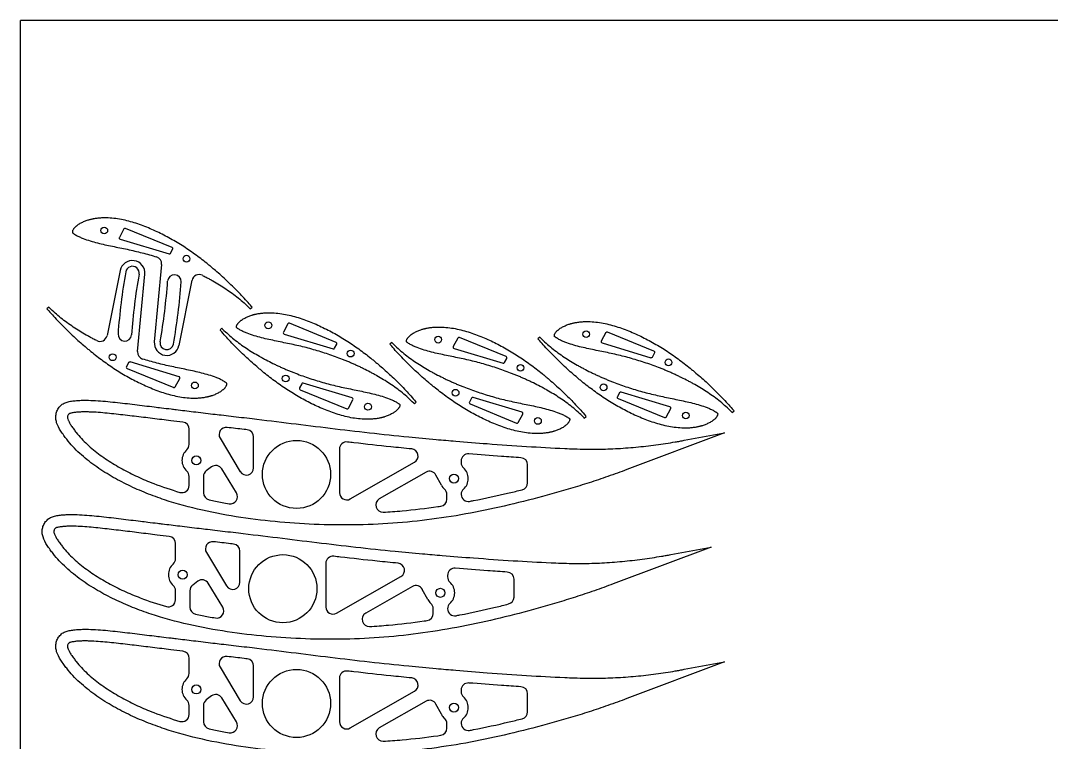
# Model space of a CAD drawing. Header units: inches. Extents: x -18 to 18, y -12.6 to 12.
# Drawn here: x -18 to 0, y -0.61 to 12 of the extents above; entities that cross this region are included whole.
import ezdxf

# ---------------------------------------------------------------- set-up
doc = ezdxf.new("R2010")
doc.units = ezdxf.units.IN
doc.header["$MEASUREMENT"] = 0

msp = doc.modelspace()

# ---------------------------------------------------------------- linework, layer by layer
at = {"color": 7, "linetype": 'Continuous', "lineweight": 25}
for p, q in [((18, 12), (-18, 12)), ((-18, -12), (-18, 12)), ((-16.198, 8.361), (-16.276, 8.213)), ((-15.356, 8.037), (-16.169, 8.371)), ((-16.263, 8.181), (-15.408, 7.924)), ((-15.382, 7.935), (-15.345, 8.006)), ((-15.538, 7.742), (-15.665, 6.391)), ((-16.262, 7.634), (-16.491, 6.498)), ((-15.958, 6.22), (-15.831, 7.571)), ((-15.234, 6.328), (-15.005, 7.464)), ((-17.507, 6.997), (-17.54, 6.969)), ((-13.989, 6.965), (-13.957, 6.993)), ((-13.332, 6.704), (-13.41, 6.557)), ((-12.49, 6.38), (-13.304, 6.714)), ((-14.485, 6.626), (-14.517, 6.598)), ((-13.397, 6.524), (-12.543, 6.267)), ((-7.781, 6.55), (-7.86, 6.402)), ((-6.94, 6.226), (-7.753, 6.56)), ((-12.516, 6.278), (-12.479, 6.349)), ((-11.518, 6.377), (-11.55, 6.349)), ((-10.365, 6.455), (-10.444, 6.307)), ((-9.523, 6.131), (-10.337, 6.465)), ((-8.934, 6.472), (-8.967, 6.444)), ((-7.847, 6.37), (-6.992, 6.113)), ((-10.43, 6.275), (-9.576, 6.018)), ((-6.966, 6.124), (-6.928, 6.194)), ((-16.114, 6.027), (-16.152, 5.956)), ((-15.234, 5.781), (-16.088, 6.038)), ((-9.549, 6.029), (-9.512, 6.099)), ((-16.14, 5.925), (-15.327, 5.591)), ((-15.299, 5.601), (-15.22, 5.749)), ((-13.092, 5.656), (-13.129, 5.586)), ((-12.211, 5.41), (-13.066, 5.667)), ((-13.118, 5.554), (-12.305, 5.22)), ((-10.125, 5.407), (-10.163, 5.336)), ((-9.244, 5.161), (-10.099, 5.418)), ((-7.541, 5.502), (-7.579, 5.431)), ((-7.568, 5.4), (-6.754, 5.066)), ((-6.661, 5.256), (-7.515, 5.513)), ((-12.276, 5.23), (-12.198, 5.378)), ((-11.123, 5.308), (-11.091, 5.336)), ((-10.151, 5.305), (-9.338, 4.971)), ((-6.726, 5.076), (-6.647, 5.224)), ((-9.309, 4.981), (-9.231, 5.129)), ((-8.157, 5.059), (-8.124, 5.087)), ((-5.573, 5.154), (-5.54, 5.182)), ((-15.057, 4.598), (-15.057, 4.862)), ((-14.517, 4.706), (-14.164, 4.122)), ((-13.932, 4.187), (-13.932, 4.729)), ((-5.707, 4.8), (-7.412, 4.159)), ((-6.41, 4.67), (-5.707, 4.8)), ((-12.432, 4.516), (-12.432, 3.754)), ((-14.668, 4.205), (-14.758, 4.137)), ((-14.232, 3.751), (-14.485, 4.17)), ((-12.245, 3.646), (-11.121, 4.286)), ((-10.307, 4.307), (-10.307, 4.282)), ((-9.146, 3.929), (-9.146, 4.241)), ((-15.057, 3.881), (-15.057, 4.039)), ((-14.807, 4.037), (-14.807, 3.754)), ((-10.919, 4.113), (-11.736, 3.648)), ((-10.653, 3.886), (-10.747, 4.063)), ((-10.557, 3.642), (-10.557, 3.723)), ((-15.295, 2.602), (-15.295, 2.866)), ((-14.755, 2.71), (-14.402, 2.126)), ((-14.17, 2.191), (-14.17, 2.733)), ((-5.944, 2.804), (-7.65, 2.163)), ((-6.647, 2.674), (-5.944, 2.804)), ((-12.67, 2.52), (-12.67, 1.758)), ((-14.906, 2.209), (-14.995, 2.141)), ((-14.469, 1.755), (-14.723, 2.174)), ((-12.483, 1.65), (-11.359, 2.29)), ((-10.545, 2.31), (-10.545, 2.286)), ((-9.384, 1.933), (-9.384, 2.244)), ((-15.295, 1.885), (-15.295, 2.043)), ((-15.045, 2.041), (-15.045, 1.757)), ((-11.157, 2.117), (-11.974, 1.652)), ((-10.891, 1.889), (-10.985, 2.067)), ((-10.795, 1.646), (-10.795, 1.727)), ((-15.057, 0.598), (-15.057, 0.862)), ((-13.932, 0.187), (-13.932, 0.729)), ((-5.707, 0.8), (-7.412, 0.159)), ((-6.41, 0.67), (-5.707, 0.8)), ((-14.517, 0.706), (-14.164, 0.122)), ((-12.432, 0.516), (-12.432, -0.246)), ((-14.668, 0.205), (-14.758, 0.137)), ((-12.245, -0.354), (-11.121, 0.286)), ((-10.307, 0.307), (-10.307, 0.282)), ((-9.146, -0.071), (-9.146, 0.241)), ((-15.057, -0.119), (-15.057, 0.039)), ((-14.807, 0.037), (-14.807, -0.246)), ((-14.232, -0.249), (-14.485, 0.17)), ((-10.919, 0.113), (-11.736, -0.352)), ((-10.653, -0.114), (-10.747, 0.063)), ((-10.557, -0.358), (-10.557, -0.277))]:
    msp.add_line(p, q, dxfattribs=at)
for centre, radius in [((-16.54, 8.334), 0.0591), ((-15.103, 7.842), 0.0591), ((-13.675, 6.678), 0.0591), ((-10.708, 6.428), 0.0591), ((-8.124, 6.523), 0.0591), ((-16.393, 6.12), 0.0591), ((-12.237, 6.185), 0.0591), ((-9.271, 5.936), 0.0591), ((-6.687, 6.031), 0.0591), ((-13.371, 5.749), 0.0591), ((-14.956, 5.628), 0.0591), ((-7.82, 5.595), 0.0591), ((-10.404, 5.5), 0.0591), ((-11.934, 5.257), 0.0591), ((-8.967, 5.008), 0.0591), ((-6.383, 5.103), 0.0591), ((-13.182, 4.074), 0.595), ((-14.932, 4.318), 0.0787), ((-10.432, 4.002), 0.0787), ((-13.42, 2.078), 0.595), ((-15.17, 2.322), 0.0787), ((-10.67, 2.006), 0.0787), ((-13.182, 0.074), 0.595), ((-14.932, 0.318), 0.0787), ((-10.432, 0.002), 0.0787)]:
    msp.add_circle(centre, radius, dxfattribs=at)
for centre, radius, start, end in [((-16.178, 8.35), 0.0225, 67.6597, 152), ((-16.256, 8.203), 0.0225, 152, 253.2605), ((-15.402, 7.946), 0.0225, 253.2605, 332), ((-15.364, 8.016), 0.0225, 332, 67.6597), ((-16.048, 7.591), 0.218, 354.6363, 168.6008), ((-15.663, 7.754), 0.125, 354.6363, 72.8962), ((-5.88, 5.788), 10.445, 169.9456, 175.9456), ((-16.048, 7.591), 0.118, 349.9456, 169.9456), ((-5.88, 5.788), 10.209, 169.9456, 175.9456), ((-15.315, 7.444), 0.118, 355.9456, 175.9456), ((-14.882, 7.44), 0.125, 63.2977, 168.6008), ((-25.616, 8.174), 10.209, 349.9456, 355.9456), ((-25.616, 8.174), 10.445, 349.9456, 355.9456), ((-13.312, 6.694), 0.0225, 67.6597, 152), ((-16.614, 6.522), 0.125, 243.2977, 348.6008), ((-16.181, 6.519), 0.118, 175.9456, 355.9456), ((-13.391, 6.546), 0.0225, 152, 253.2605), ((-7.762, 6.539), 0.0225, 67.6597, 152), ((-15.448, 6.371), 0.218, 174.6363, 348.6008), ((-15.448, 6.371), 0.118, 169.9456, 349.9456), ((-12.499, 6.359), 0.0225, 332, 67.6597), ((-10.424, 6.296), 0.0225, 152, 253.2605), ((-10.345, 6.444), 0.0225, 67.6597, 152), ((-7.84, 6.392), 0.0225, 152, 253.2605), ((-15.834, 6.208), 0.125, 174.6363, 252.8962), ((-12.536, 6.289), 0.0225, 253.2605, 332), ((-9.532, 6.11), 0.0225, 332, 67.6597), ((-6.986, 6.135), 0.0225, 253.2605, 332), ((-6.948, 6.205), 0.0225, 332, 67.6597), ((-16.132, 5.946), 0.0225, 152, 247.6597), ((-16.094, 6.016), 0.0225, 73.2605, 152), ((-9.569, 6.039), 0.0225, 253.2605, 332), ((-15.24, 5.759), 0.0225, 332, 73.2605), ((-15.319, 5.612), 0.0225, 247.6597, 332), ((-13.11, 5.575), 0.0225, 152, 247.6597), ((-13.072, 5.646), 0.0225, 73.2605, 152), ((-12.218, 5.389), 0.0225, 332, 73.2605), ((-10.105, 5.396), 0.0225, 73.2605, 152), ((-7.559, 5.421), 0.0225, 152, 247.6597), ((-7.522, 5.491), 0.0225, 73.2605, 152), ((-12.296, 5.241), 0.0225, 247.6597, 332), ((-10.143, 5.326), 0.0225, 152, 247.6597), ((-6.667, 5.234), 0.0225, 332, 73.2605), ((-9.251, 5.139), 0.0225, 332, 73.2605), ((-6.746, 5.087), 0.0225, 247.6597, 332), ((-15.182, 4.862), 0.125, 360, 83.1025), ((-14.41, 4.771), 0.125, 83.2895, 211.1877), ((-9.329, 4.991), 0.0225, 247.6597, 332), ((-14.057, 4.729), 0.125, 0, 83.2029), ((-14.932, 4.318), 0.25, 131.8103, 228.1897), ((-15.182, 4.598), 0.125, 311.8103, 0), ((-12.307, 4.516), 0.125, 83.3058, 180), ((-11.183, 4.395), 0.125, 299.6529, 84.466), ((-10.182, 4.307), 0.125, 85.4415, 180), ((-9.271, 4.241), 0.125, 360, 86.2825), ((-14.592, 4.105), 0.125, 31.1877, 127.1702), ((-14.057, 4.187), 0.125, 211.1877, 0), ((-10.182, 4.282), 0.125, 180, 228.1897), ((-10.432, 4.002), 0.25, 311.8103, 48.1897), ((-15.182, 4.039), 0.125, 360, 48.1897), ((-14.682, 4.037), 0.125, 127.1702, 180), ((-10.857, 4.004), 0.125, 27.8545, 119.6529), ((-15.182, 3.881), 0.125, 253.606, 360), ((-10.432, 4.002), 0.25, 207.8545, 228.1897), ((-10.682, 3.723), 0.125, 360, 48.1897), ((-10.182, 3.723), 0.125, 131.8103, 179.2414), ((-9.271, 3.929), 0.125, 284.1619, 0), ((-14.682, 3.754), 0.125, 180, 257.717), ((-14.339, 3.686), 0.125, 260.0562, 31.1877), ((-12.307, 3.754), 0.125, 180, 299.6529), ((-11.674, 3.539), 0.125, 119.6529, 273.2983), ((-10.682, 3.642), 0.125, 278.4098, 360), ((-10.182, 3.726), 0.125, 180.7586, 280.7107), ((-15.42, 2.866), 0.125, 360, 83.1025), ((-14.648, 2.774), 0.125, 83.2895, 211.1877), ((-14.295, 2.733), 0.125, 0, 83.2029), ((-15.42, 2.602), 0.125, 311.8103, 0), ((-12.545, 2.52), 0.125, 83.3058, 180), ((-11.421, 2.398), 0.125, 299.6529, 84.466), ((-15.17, 2.322), 0.25, 131.8103, 228.1897), ((-10.42, 2.31), 0.125, 85.4415, 180), ((-9.509, 2.244), 0.125, 360, 86.2825), ((-14.83, 2.109), 0.125, 31.1877, 127.1702), ((-14.295, 2.191), 0.125, 211.1877, 0), ((-10.42, 2.286), 0.125, 180, 228.1897), ((-10.67, 2.006), 0.25, 311.8103, 48.1897), ((-15.42, 2.043), 0.125, 360, 48.1897), ((-14.92, 2.041), 0.125, 127.1702, 180), ((-11.095, 2.008), 0.125, 27.8545, 119.6529), ((-15.42, 1.885), 0.125, 253.606, 360), ((-10.67, 2.006), 0.25, 207.8545, 228.1897), ((-10.92, 1.727), 0.125, 360, 48.1897), ((-10.42, 1.727), 0.125, 131.8103, 179.2414), ((-9.509, 1.933), 0.125, 284.1619, 0), ((-14.92, 1.757), 0.125, 180, 257.717), ((-14.576, 1.69), 0.125, 260.0562, 31.1877), ((-12.545, 1.758), 0.125, 180, 299.6529), ((-11.912, 1.543), 0.125, 119.6529, 273.2983), ((-10.92, 1.646), 0.125, 278.4098, 360), ((-10.42, 1.73), 0.125, 180.7586, 280.7107), ((-15.182, 0.862), 0.125, 360, 83.1025), ((-14.41, 0.771), 0.125, 83.2895, 211.1877), ((-14.057, 0.729), 0.125, 0, 83.2029), ((-15.182, 0.598), 0.125, 311.8103, 0), ((-12.307, 0.516), 0.125, 83.3058, 180), ((-14.932, 0.318), 0.25, 131.8103, 228.1897), ((-11.183, 0.395), 0.125, 299.6529, 84.466), ((-10.182, 0.307), 0.125, 85.4415, 180), ((-9.271, 0.241), 0.125, 360, 86.2825), ((-14.592, 0.105), 0.125, 31.1877, 127.1702), ((-14.057, 0.187), 0.125, 211.1877, 0), ((-10.182, 0.282), 0.125, 180, 228.1897), ((-10.432, 0.002), 0.25, 311.8103, 48.1897), ((-15.182, 0.039), 0.125, 360, 48.1897), ((-14.682, 0.037), 0.125, 127.1702, 180), ((-10.857, 0.004), 0.125, 27.8545, 119.6529), ((-15.182, -0.119), 0.125, 253.606, 360), ((-10.432, 0.002), 0.25, 207.8545, 228.1897), ((-9.271, -0.071), 0.125, 284.1619, 0), ((-14.682, -0.246), 0.125, 180, 257.717), ((-14.339, -0.314), 0.125, 260.0562, 31.1877), ((-12.307, -0.246), 0.125, 180, 299.6529), ((-11.674, -0.461), 0.125, 119.6529, 273.2983), ((-10.682, -0.358), 0.125, 278.4098, 360), ((-10.682, -0.277), 0.125, 360, 48.1897), ((-10.182, -0.277), 0.125, 131.8103, 179.2414), ((-10.182, -0.274), 0.125, 180.7586, 280.7107)]:
    msp.add_arc(centre, radius, start, end, dxfattribs=at)
for points, knots in [([(-13.957, 6.993), (-13.96, 6.997), (-13.991, 7.033), (-14.051, 7.103), (-14.14, 7.199), (-14.232, 7.295), (-14.326, 7.388), (-14.424, 7.479), (-14.52, 7.57), (-14.606, 7.64), (-14.673, 7.699), (-14.741, 7.754), (-14.863, 7.851), (-15.005, 7.955), (-15.152, 8.054), (-15.302, 8.148), (-15.496, 8.255), (-15.736, 8.369), (-15.984, 8.464), (-16.197, 8.521), (-16.372, 8.548), (-16.482, 8.555), (-16.57, 8.555), (-16.636, 8.55), (-16.69, 8.544), (-16.728, 8.538), (-16.749, 8.532), (-16.766, 8.529), (-16.781, 8.525), (-16.798, 8.521), (-16.813, 8.518), (-16.845, 8.507), (-16.881, 8.495), (-16.92, 8.477), (-16.951, 8.462), (-16.979, 8.447), (-17.001, 8.431), (-17.018, 8.418), (-17.031, 8.407), (-17.043, 8.397), (-17.056, 8.386), (-17.066, 8.375), (-17.074, 8.363), (-17.084, 8.347), (-17.092, 8.335), (-17.095, 8.321), (-17.096, 8.309), (-17.095, 8.299), (-17.094, 8.295), (-17.091, 8.291), (-17.082, 8.285), (-17.07, 8.277), (-17.053, 8.265), (-17.03, 8.251), (-17, 8.236), (-16.961, 8.217), (-16.89, 8.186), (-16.785, 8.152), (-16.658, 8.116), (-16.528, 8.086), (-16.398, 8.059), (-16.268, 8.032), (-16.137, 8.006), (-16.007, 7.976), (-15.878, 7.945), (-15.751, 7.91), (-15.667, 7.886), (-15.626, 7.873)], [0.3118232, 0.3118232, 0.3118232, 0.3118232, 0.3136729, 0.3277365, 0.3425341, 0.3573316, 0.3721292, 0.3869267, 0.4017243, 0.4165218, 0.4239206, 0.4313194, 0.4461169, 0.4757121, 0.4905096, 0.5053072, 0.5349023, 0.5644974, 0.5940925, 0.6236876, 0.6384852, 0.6532827, 0.6606815, 0.6680803, 0.6754791, 0.6791784, 0.6810281, 0.6828778, 0.6847275, 0.6865772, 0.6884269, 0.6902766, 0.6976754, 0.7013748, 0.7050742, 0.7087736, 0.7124729, 0.7143226, 0.7161723, 0.718022, 0.7198717, 0.7217214, 0.7235711, 0.7254208, 0.7272705, 0.7291202, 0.7309699, 0.7318947, 0.7328196, 0.7337444, 0.7346693, 0.736519, 0.7383687, 0.7420681, 0.7457674, 0.7494668, 0.7568656, 0.7716632, 0.7864607, 0.8012583, 0.8160558, 0.8308534, 0.8456509, 0.8604485, 0.8752461, 0.8900436, 0.9043315, 0.9043315, 0.9043315, 0.9043315]), ([(-14.826, 7.551), (-14.804, 7.54), (-14.762, 7.519), (-14.701, 7.487), (-14.623, 7.442), (-14.528, 7.386), (-14.415, 7.314), (-14.306, 7.238), (-14.199, 7.158), (-14.098, 7.07), (-14.029, 7.005), (-13.993, 6.969), (-13.989, 6.965)], [0.1021987, 0.1021987, 0.1021987, 0.1021987, 0.110482, 0.1178808, 0.1252796, 0.1400771, 0.1548747, 0.1696722, 0.1844698, 0.1992673, 0.2140649, 0.216014, 0.216014, 0.216014, 0.216014]), ([(-17.54, 6.969), (-17.536, 6.965), (-17.505, 6.929), (-17.445, 6.859), (-17.356, 6.763), (-17.264, 6.668), (-17.17, 6.574), (-17.073, 6.483), (-16.976, 6.392), (-16.891, 6.322), (-16.824, 6.264), (-16.755, 6.208), (-16.634, 6.111), (-16.491, 6.007), (-16.344, 5.908), (-16.194, 5.814), (-16, 5.707), (-15.761, 5.593), (-15.512, 5.499), (-15.299, 5.441), (-15.124, 5.414), (-15.014, 5.407), (-14.927, 5.407), (-14.861, 5.412), (-14.806, 5.418), (-14.768, 5.425), (-14.747, 5.43), (-14.73, 5.433), (-14.715, 5.437), (-14.698, 5.441), (-14.683, 5.445), (-14.651, 5.455), (-14.615, 5.467), (-14.576, 5.486), (-14.545, 5.5), (-14.518, 5.516), (-14.495, 5.531), (-14.479, 5.544), (-14.465, 5.555), (-14.453, 5.565), (-14.44, 5.576), (-14.43, 5.587), (-14.422, 5.6), (-14.413, 5.615), (-14.405, 5.627), (-14.401, 5.641), (-14.4, 5.654), (-14.401, 5.663), (-14.402, 5.667), (-14.405, 5.671), (-14.414, 5.677), (-14.426, 5.685), (-14.444, 5.697), (-14.467, 5.711), (-14.496, 5.726), (-14.536, 5.746), (-14.606, 5.776), (-14.711, 5.81), (-14.839, 5.846), (-14.968, 5.876), (-15.098, 5.903), (-15.228, 5.93), (-15.359, 5.957), (-15.489, 5.986), (-15.619, 6.017), (-15.746, 6.052), (-15.829, 6.076), (-15.87, 6.089)], [0.3118232, 0.3118232, 0.3118232, 0.3118232, 0.3136729, 0.3277365, 0.3425341, 0.3573316, 0.3721292, 0.3869267, 0.4017243, 0.4165218, 0.4239206, 0.4313194, 0.4461169, 0.4757121, 0.4905096, 0.5053072, 0.5349023, 0.5644974, 0.5940925, 0.6236876, 0.6384852, 0.6532827, 0.6606815, 0.6680803, 0.6754791, 0.6791784, 0.6810281, 0.6828778, 0.6847275, 0.6865772, 0.6884269, 0.6902766, 0.6976754, 0.7013748, 0.7050742, 0.7087736, 0.7124729, 0.7143226, 0.7161723, 0.718022, 0.7198717, 0.7217214, 0.7235711, 0.7254208, 0.7272705, 0.7291202, 0.7309699, 0.7318947, 0.7328196, 0.7337444, 0.7346693, 0.736519, 0.7383687, 0.7420681, 0.7457674, 0.7494668, 0.7568656, 0.7716632, 0.7864607, 0.8012583, 0.8160558, 0.8308534, 0.8456509, 0.8604485, 0.8752461, 0.8900436, 0.9043315, 0.9043315, 0.9043315, 0.9043315]), ([(-16.67, 6.411), (-16.692, 6.422), (-16.734, 6.443), (-16.796, 6.475), (-16.873, 6.52), (-16.969, 6.576), (-17.081, 6.648), (-17.191, 6.724), (-17.298, 6.804), (-17.398, 6.892), (-17.468, 6.957), (-17.503, 6.993), (-17.507, 6.997)], [0.1021987, 0.1021987, 0.1021987, 0.1021987, 0.110482, 0.1178808, 0.1252796, 0.1400771, 0.1548747, 0.1696722, 0.1844698, 0.1992673, 0.2140649, 0.216014, 0.216014, 0.216014, 0.216014]), ([(-11.123, 5.308), (-11.128, 5.313), (-11.163, 5.348), (-11.232, 5.413), (-11.333, 5.501), (-11.44, 5.581), (-11.549, 5.658), (-11.662, 5.73), (-11.758, 5.785), (-11.835, 5.83), (-11.914, 5.871), (-11.993, 5.911), (-12.073, 5.951), (-12.133, 5.978), (-12.194, 6.006), (-12.255, 6.032), (-12.316, 6.058), (-12.4, 6.09), (-12.503, 6.131), (-12.629, 6.174), (-12.756, 6.215), (-12.884, 6.253), (-13.012, 6.289), (-13.142, 6.319), (-13.272, 6.349), (-13.402, 6.375), (-13.532, 6.402), (-13.663, 6.43), (-13.792, 6.459), (-13.92, 6.495), (-14.025, 6.529), (-14.095, 6.56), (-14.135, 6.579), (-14.164, 6.594), (-14.187, 6.608), (-14.205, 6.62), (-14.217, 6.628), (-14.225, 6.635), (-14.228, 6.638), (-14.23, 6.642), (-14.231, 6.652), (-14.23, 6.665), (-14.226, 6.678), (-14.218, 6.69), (-14.208, 6.706), (-14.201, 6.719), (-14.19, 6.729), (-14.178, 6.74), (-14.166, 6.75), (-14.152, 6.761), (-14.136, 6.774), (-14.113, 6.79), (-14.085, 6.805), (-14.055, 6.82), (-14.015, 6.838), (-13.979, 6.85), (-13.948, 6.861), (-13.933, 6.864), (-13.916, 6.869), (-13.901, 6.872), (-13.884, 6.875), (-13.862, 6.881), (-13.825, 6.887), (-13.77, 6.893), (-13.704, 6.898), (-13.616, 6.898), (-13.506, 6.891), (-13.332, 6.864), (-13.118, 6.807), (-12.87, 6.712), (-12.63, 6.598), (-12.437, 6.491), (-12.287, 6.398), (-12.14, 6.298), (-11.997, 6.194), (-11.875, 6.097), (-11.807, 6.042), (-11.74, 5.983), (-11.655, 5.913), (-11.558, 5.822), (-11.461, 5.731), (-11.367, 5.638), (-11.275, 5.542), (-11.186, 5.446), (-11.126, 5.376), (-11.095, 5.34), (-11.091, 5.336)], [0.1021987, 0.1021987, 0.1021987, 0.1021987, 0.1041478, 0.1189454, 0.1337429, 0.1485405, 0.163338, 0.1781356, 0.1929331, 0.2003319, 0.2077307, 0.2225283, 0.229927, 0.2373258, 0.2447246, 0.2521234, 0.2595221, 0.2669209, 0.2817185, 0.296516, 0.3113136, 0.3261111, 0.3409087, 0.3557063, 0.3705038, 0.3853014, 0.4000989, 0.4148965, 0.429694, 0.4444916, 0.4592891, 0.4666879, 0.4703873, 0.4740867, 0.4777861, 0.4796358, 0.4814855, 0.4824103, 0.4833352, 0.48426, 0.4851849, 0.4870346, 0.4888843, 0.490734, 0.4925836, 0.4944333, 0.496283, 0.4981327, 0.4999824, 0.5018321, 0.5036818, 0.5073812, 0.5110806, 0.51478, 0.5184794, 0.5258781, 0.5277278, 0.5295775, 0.5314272, 0.5332769, 0.5351266, 0.5369763, 0.5406757, 0.5480745, 0.5554733, 0.562872, 0.5776696, 0.5924671, 0.6220623, 0.6516574, 0.6812525, 0.7108476, 0.7256451, 0.7404427, 0.7700378, 0.7848354, 0.7922341, 0.7996329, 0.8144305, 0.829228, 0.8440256, 0.8588231, 0.8736207, 0.8884183, 0.9024818, 0.9043315, 0.9043315, 0.9043315, 0.9043315]), ([(-5.573, 5.154), (-5.577, 5.158), (-5.612, 5.194), (-5.682, 5.258), (-5.782, 5.347), (-5.889, 5.427), (-5.999, 5.503), (-6.111, 5.575), (-6.207, 5.631), (-6.284, 5.676), (-6.363, 5.717), (-6.443, 5.757), (-6.522, 5.796), (-6.583, 5.824), (-6.643, 5.852), (-6.705, 5.878), (-6.766, 5.904), (-6.849, 5.936), (-6.952, 5.976), (-7.078, 6.02), (-7.205, 6.061), (-7.333, 6.099), (-7.462, 6.134), (-7.591, 6.165), (-7.721, 6.194), (-7.852, 6.221), (-7.982, 6.248), (-8.112, 6.275), (-8.241, 6.304), (-8.369, 6.34), (-8.474, 6.375), (-8.545, 6.405), (-8.584, 6.424), (-8.613, 6.44), (-8.636, 6.454), (-8.654, 6.466), (-8.666, 6.474), (-8.675, 6.48), (-8.678, 6.484), (-8.679, 6.488), (-8.68, 6.497), (-8.679, 6.51), (-8.676, 6.524), (-8.667, 6.535), (-8.658, 6.551), (-8.65, 6.564), (-8.64, 6.574), (-8.627, 6.586), (-8.615, 6.596), (-8.601, 6.606), (-8.585, 6.62), (-8.563, 6.635), (-8.535, 6.651), (-8.504, 6.665), (-8.465, 6.684), (-8.429, 6.696), (-8.397, 6.706), (-8.382, 6.71), (-8.365, 6.714), (-8.35, 6.718), (-8.333, 6.721), (-8.312, 6.726), (-8.274, 6.732), (-8.219, 6.739), (-8.154, 6.744), (-8.066, 6.744), (-7.956, 6.737), (-7.781, 6.71), (-7.568, 6.652), (-7.32, 6.558), (-7.08, 6.444), (-6.886, 6.336), (-6.736, 6.243), (-6.589, 6.144), (-6.447, 6.039), (-6.325, 5.943), (-6.257, 5.887), (-6.19, 5.829), (-6.104, 5.758), (-6.007, 5.667), (-5.91, 5.577), (-5.816, 5.483), (-5.724, 5.387), (-5.635, 5.292), (-5.575, 5.222), (-5.544, 5.186), (-5.54, 5.182)], [0.1021987, 0.1021987, 0.1021987, 0.1021987, 0.1041478, 0.1189454, 0.1337429, 0.1485405, 0.163338, 0.1781356, 0.1929331, 0.2003319, 0.2077307, 0.2225283, 0.229927, 0.2373258, 0.2447246, 0.2521234, 0.2595221, 0.2669209, 0.2817185, 0.296516, 0.3113136, 0.3261111, 0.3409087, 0.3557063, 0.3705038, 0.3853014, 0.4000989, 0.4148965, 0.429694, 0.4444916, 0.4592891, 0.4666879, 0.4703873, 0.4740867, 0.4777861, 0.4796358, 0.4814855, 0.4824103, 0.4833352, 0.48426, 0.4851849, 0.4870346, 0.4888843, 0.490734, 0.4925836, 0.4944333, 0.496283, 0.4981327, 0.4999824, 0.5018321, 0.5036818, 0.5073812, 0.5110806, 0.51478, 0.5184794, 0.5258781, 0.5277278, 0.5295775, 0.5314272, 0.5332769, 0.5351266, 0.5369763, 0.5406757, 0.5480745, 0.5554733, 0.562872, 0.5776696, 0.5924671, 0.6220623, 0.6516574, 0.6812525, 0.7108476, 0.7256451, 0.7404427, 0.7700378, 0.7848354, 0.7922341, 0.7996329, 0.8144305, 0.829228, 0.8440256, 0.8588231, 0.8736207, 0.8884183, 0.9024818, 0.9043315, 0.9043315, 0.9043315, 0.9043315]), ([(-14.485, 6.626), (-14.481, 6.622), (-14.445, 6.586), (-14.376, 6.522), (-14.275, 6.433), (-14.168, 6.353), (-14.059, 6.277), (-13.946, 6.205), (-13.851, 6.15), (-13.773, 6.105), (-13.695, 6.063), (-13.615, 6.024), (-13.536, 5.984), (-13.475, 5.957), (-13.415, 5.928), (-13.353, 5.903), (-13.292, 5.876), (-13.209, 5.844), (-13.106, 5.804), (-12.979, 5.76), (-12.853, 5.719), (-12.725, 5.682), (-12.596, 5.646), (-12.467, 5.615), (-12.337, 5.586), (-12.206, 5.56), (-12.076, 5.532), (-11.946, 5.505), (-11.816, 5.476), (-11.689, 5.44), (-11.584, 5.406), (-11.513, 5.375), (-11.474, 5.356), (-11.444, 5.34), (-11.421, 5.327), (-11.404, 5.315), (-11.392, 5.306), (-11.383, 5.3), (-11.38, 5.297), (-11.379, 5.293), (-11.378, 5.283), (-11.379, 5.27), (-11.382, 5.257), (-11.39, 5.245), (-11.4, 5.229), (-11.408, 5.216), (-11.418, 5.206), (-11.431, 5.195), (-11.443, 5.185), (-11.456, 5.174), (-11.473, 5.161), (-11.495, 5.145), (-11.523, 5.13), (-11.554, 5.115), (-11.593, 5.097), (-11.629, 5.085), (-11.661, 5.074), (-11.676, 5.07), (-11.693, 5.066), (-11.708, 5.062), (-11.725, 5.059), (-11.746, 5.054), (-11.784, 5.048), (-11.838, 5.042), (-11.904, 5.037), (-11.992, 5.036), (-12.102, 5.044), (-12.277, 5.07), (-12.49, 5.128), (-12.738, 5.222), (-12.978, 5.337), (-13.172, 5.444), (-13.322, 5.537), (-13.469, 5.636), (-13.611, 5.741), (-13.733, 5.837), (-13.801, 5.893), (-13.868, 5.952), (-13.954, 6.022), (-14.05, 6.113), (-14.148, 6.203), (-14.242, 6.297), (-14.334, 6.393), (-14.423, 6.488), (-14.483, 6.558), (-14.514, 6.594), (-14.517, 6.598)], [0.1021987, 0.1021987, 0.1021987, 0.1021987, 0.1041478, 0.1189454, 0.1337429, 0.1485405, 0.163338, 0.1781356, 0.1929331, 0.2003319, 0.2077307, 0.2225283, 0.229927, 0.2373258, 0.2447246, 0.2521234, 0.2595221, 0.2669209, 0.2817185, 0.296516, 0.3113136, 0.3261111, 0.3409087, 0.3557063, 0.3705038, 0.3853014, 0.4000989, 0.4148965, 0.429694, 0.4444916, 0.4592891, 0.4666879, 0.4703873, 0.4740867, 0.4777861, 0.4796358, 0.4814855, 0.4824103, 0.4833352, 0.48426, 0.4851849, 0.4870346, 0.4888843, 0.490734, 0.4925836, 0.4944333, 0.496283, 0.4981327, 0.4999824, 0.5018321, 0.5036818, 0.5073812, 0.5110806, 0.51478, 0.5184794, 0.5258781, 0.5277278, 0.5295775, 0.5314272, 0.5332769, 0.5351266, 0.5369763, 0.5406757, 0.5480745, 0.5554733, 0.562872, 0.5776696, 0.5924671, 0.6220623, 0.6516574, 0.6812525, 0.7108476, 0.7256451, 0.7404427, 0.7700378, 0.7848354, 0.7922341, 0.7996329, 0.8144305, 0.829228, 0.8440256, 0.8588231, 0.8736207, 0.8884183, 0.9024818, 0.9043315, 0.9043315, 0.9043315, 0.9043315]), ([(-8.157, 5.059), (-8.161, 5.063), (-8.196, 5.099), (-8.266, 5.163), (-8.366, 5.252), (-8.473, 5.332), (-8.582, 5.408), (-8.695, 5.48), (-8.791, 5.535), (-8.868, 5.58), (-8.947, 5.622), (-9.026, 5.661), (-9.106, 5.701), (-9.167, 5.728), (-9.227, 5.757), (-9.288, 5.782), (-9.349, 5.809), (-9.433, 5.841), (-9.536, 5.881), (-9.662, 5.925), (-9.789, 5.966), (-9.917, 6.003), (-10.045, 6.039), (-10.175, 6.07), (-10.305, 6.099), (-10.435, 6.125), (-10.565, 6.153), (-10.696, 6.18), (-10.825, 6.209), (-10.953, 6.245), (-11.058, 6.279), (-11.128, 6.31), (-11.168, 6.329), (-11.197, 6.345), (-11.22, 6.358), (-11.238, 6.37), (-11.25, 6.379), (-11.258, 6.385), (-11.261, 6.389), (-11.263, 6.392), (-11.264, 6.402), (-11.263, 6.415), (-11.259, 6.428), (-11.251, 6.44), (-11.241, 6.456), (-11.234, 6.469), (-11.223, 6.479), (-11.211, 6.491), (-11.199, 6.5), (-11.185, 6.511), (-11.169, 6.524), (-11.146, 6.54), (-11.118, 6.555), (-11.088, 6.57), (-11.049, 6.589), (-11.013, 6.6), (-10.981, 6.611), (-10.966, 6.615), (-10.949, 6.619), (-10.934, 6.623), (-10.917, 6.626), (-10.895, 6.631), (-10.858, 6.637), (-10.803, 6.644), (-10.737, 6.648), (-10.65, 6.649), (-10.539, 6.641), (-10.365, 6.615), (-10.151, 6.557), (-9.903, 6.463), (-9.664, 6.349), (-9.47, 6.241), (-9.32, 6.148), (-9.173, 6.049), (-9.03, 5.944), (-8.908, 5.848), (-8.84, 5.792), (-8.773, 5.734), (-8.688, 5.663), (-8.591, 5.572), (-8.494, 5.482), (-8.4, 5.388), (-8.308, 5.292), (-8.219, 5.197), (-8.159, 5.127), (-8.128, 5.091), (-8.124, 5.087)], [0.1021987, 0.1021987, 0.1021987, 0.1021987, 0.1041478, 0.1189454, 0.1337429, 0.1485405, 0.163338, 0.1781356, 0.1929331, 0.2003319, 0.2077307, 0.2225283, 0.229927, 0.2373258, 0.2447246, 0.2521234, 0.2595221, 0.2669209, 0.2817185, 0.296516, 0.3113136, 0.3261111, 0.3409087, 0.3557063, 0.3705038, 0.3853014, 0.4000989, 0.4148965, 0.429694, 0.4444916, 0.4592891, 0.4666879, 0.4703873, 0.4740867, 0.4777861, 0.4796358, 0.4814855, 0.4824103, 0.4833352, 0.48426, 0.4851849, 0.4870346, 0.4888843, 0.490734, 0.4925836, 0.4944333, 0.496283, 0.4981327, 0.4999824, 0.5018321, 0.5036818, 0.5073812, 0.5110806, 0.51478, 0.5184794, 0.5258781, 0.5277278, 0.5295775, 0.5314272, 0.5332769, 0.5351266, 0.5369763, 0.5406757, 0.5480745, 0.5554733, 0.562872, 0.5776696, 0.5924671, 0.6220623, 0.6516574, 0.6812525, 0.7108476, 0.7256451, 0.7404427, 0.7700378, 0.7848354, 0.7922341, 0.7996329, 0.8144305, 0.829228, 0.8440256, 0.8588231, 0.8736207, 0.8884183, 0.9024818, 0.9043315, 0.9043315, 0.9043315, 0.9043315]), ([(-11.518, 6.377), (-11.514, 6.373), (-11.479, 6.337), (-11.409, 6.272), (-11.309, 6.184), (-11.202, 6.104), (-11.092, 6.027), (-10.98, 5.956), (-10.884, 5.9), (-10.807, 5.855), (-10.728, 5.814), (-10.648, 5.774), (-10.569, 5.734), (-10.508, 5.707), (-10.448, 5.679), (-10.386, 5.653), (-10.325, 5.627), (-10.242, 5.595), (-10.139, 5.554), (-10.012, 5.511), (-9.886, 5.47), (-9.758, 5.432), (-9.629, 5.396), (-9.5, 5.366), (-9.37, 5.336), (-9.239, 5.31), (-9.109, 5.283), (-8.979, 5.256), (-8.85, 5.226), (-8.722, 5.19), (-8.617, 5.156), (-8.546, 5.125), (-8.507, 5.106), (-8.477, 5.091), (-8.455, 5.077), (-8.437, 5.065), (-8.425, 5.057), (-8.416, 5.051), (-8.413, 5.047), (-8.412, 5.043), (-8.411, 5.033), (-8.412, 5.021), (-8.415, 5.007), (-8.424, 4.995), (-8.433, 4.979), (-8.441, 4.967), (-8.451, 4.956), (-8.464, 4.945), (-8.476, 4.935), (-8.489, 4.924), (-8.506, 4.911), (-8.528, 4.895), (-8.556, 4.88), (-8.587, 4.865), (-8.626, 4.847), (-8.662, 4.835), (-8.694, 4.824), (-8.709, 4.821), (-8.726, 4.816), (-8.741, 4.813), (-8.758, 4.81), (-8.779, 4.804), (-8.817, 4.798), (-8.872, 4.792), (-8.937, 4.787), (-9.025, 4.787), (-9.135, 4.794), (-9.31, 4.821), (-9.523, 4.878), (-9.771, 4.973), (-10.011, 5.087), (-10.205, 5.194), (-10.355, 5.288), (-10.502, 5.387), (-10.644, 5.491), (-10.766, 5.588), (-10.834, 5.643), (-10.901, 5.702), (-10.987, 5.772), (-11.084, 5.863), (-11.181, 5.954), (-11.275, 6.047), (-11.367, 6.143), (-11.456, 6.239), (-11.516, 6.309), (-11.547, 6.345), (-11.55, 6.349)], [0.1021987, 0.1021987, 0.1021987, 0.1021987, 0.1041478, 0.1189454, 0.1337429, 0.1485405, 0.163338, 0.1781356, 0.1929331, 0.2003319, 0.2077307, 0.2225283, 0.229927, 0.2373258, 0.2447246, 0.2521234, 0.2595221, 0.2669209, 0.2817185, 0.296516, 0.3113136, 0.3261111, 0.3409087, 0.3557063, 0.3705038, 0.3853014, 0.4000989, 0.4148965, 0.429694, 0.4444916, 0.4592891, 0.4666879, 0.4703873, 0.4740867, 0.4777861, 0.4796358, 0.4814855, 0.4824103, 0.4833352, 0.48426, 0.4851849, 0.4870346, 0.4888843, 0.490734, 0.4925836, 0.4944333, 0.496283, 0.4981327, 0.4999824, 0.5018321, 0.5036818, 0.5073812, 0.5110806, 0.51478, 0.5184794, 0.5258781, 0.5277278, 0.5295775, 0.5314272, 0.5332769, 0.5351266, 0.5369763, 0.5406757, 0.5480745, 0.5554733, 0.562872, 0.5776696, 0.5924671, 0.6220623, 0.6516574, 0.6812525, 0.7108476, 0.7256451, 0.7404427, 0.7700378, 0.7848354, 0.7922341, 0.7996329, 0.8144305, 0.829228, 0.8440256, 0.8588231, 0.8736207, 0.8884183, 0.9024818, 0.9043315, 0.9043315, 0.9043315, 0.9043315]), ([(-8.934, 6.472), (-8.93, 6.468), (-8.895, 6.432), (-8.825, 6.367), (-8.725, 6.279), (-8.618, 6.199), (-8.508, 6.123), (-8.396, 6.051), (-8.3, 5.995), (-8.223, 5.95), (-8.144, 5.909), (-8.065, 5.869), (-7.985, 5.83), (-7.924, 5.802), (-7.864, 5.774), (-7.802, 5.748), (-7.741, 5.722), (-7.658, 5.69), (-7.555, 5.65), (-7.429, 5.606), (-7.302, 5.565), (-7.174, 5.527), (-7.046, 5.492), (-6.916, 5.461), (-6.786, 5.432), (-6.656, 5.405), (-6.526, 5.378), (-6.395, 5.351), (-6.266, 5.321), (-6.138, 5.285), (-6.033, 5.251), (-5.963, 5.221), (-5.923, 5.201), (-5.894, 5.186), (-5.871, 5.172), (-5.853, 5.16), (-5.841, 5.152), (-5.833, 5.146), (-5.829, 5.142), (-5.828, 5.138), (-5.827, 5.129), (-5.828, 5.116), (-5.832, 5.102), (-5.84, 5.09), (-5.85, 5.075), (-5.857, 5.062), (-5.867, 5.051), (-5.88, 5.04), (-5.892, 5.03), (-5.906, 5.019), (-5.922, 5.006), (-5.945, 4.991), (-5.973, 4.975), (-6.003, 4.961), (-6.042, 4.942), (-6.078, 4.93), (-6.11, 4.92), (-6.125, 4.916), (-6.142, 4.912), (-6.157, 4.908), (-6.174, 4.905), (-6.195, 4.9), (-6.233, 4.893), (-6.288, 4.887), (-6.354, 4.882), (-6.441, 4.882), (-6.552, 4.889), (-6.726, 4.916), (-6.94, 4.974), (-7.188, 5.068), (-7.427, 5.182), (-7.621, 5.289), (-7.771, 5.383), (-7.918, 5.482), (-8.061, 5.587), (-8.183, 5.683), (-8.251, 5.739), (-8.318, 5.797), (-8.403, 5.867), (-8.5, 5.958), (-8.597, 6.049), (-8.691, 6.143), (-8.783, 6.238), (-8.872, 6.334), (-8.932, 6.404), (-8.963, 6.44), (-8.967, 6.444)], [0.1021987, 0.1021987, 0.1021987, 0.1021987, 0.1041478, 0.1189454, 0.1337429, 0.1485405, 0.163338, 0.1781356, 0.1929331, 0.2003319, 0.2077307, 0.2225283, 0.229927, 0.2373258, 0.2447246, 0.2521234, 0.2595221, 0.2669209, 0.2817185, 0.296516, 0.3113136, 0.3261111, 0.3409087, 0.3557063, 0.3705038, 0.3853014, 0.4000989, 0.4148965, 0.429694, 0.4444916, 0.4592891, 0.4666879, 0.4703873, 0.4740867, 0.4777861, 0.4796358, 0.4814855, 0.4824103, 0.4833352, 0.48426, 0.4851849, 0.4870346, 0.4888843, 0.490734, 0.4925836, 0.4944333, 0.496283, 0.4981327, 0.4999824, 0.5018321, 0.5036818, 0.5073812, 0.5110806, 0.51478, 0.5184794, 0.5258781, 0.5277278, 0.5295775, 0.5314272, 0.5332769, 0.5351266, 0.5369763, 0.5406757, 0.5480745, 0.5554733, 0.562872, 0.5776696, 0.5924671, 0.6220623, 0.6516574, 0.6812525, 0.7108476, 0.7256451, 0.7404427, 0.7700378, 0.7848354, 0.7922341, 0.7996329, 0.8144305, 0.829228, 0.8440256, 0.8588231, 0.8736207, 0.8884183, 0.9024818, 0.9043315, 0.9043315, 0.9043315, 0.9043315]), ([(-7.412, 4.159), (-7.467, 4.138), (-7.578, 4.097), (-7.799, 4.018), (-8.072, 3.927), (-8.398, 3.826), (-8.833, 3.701), (-9.386, 3.557), (-10.058, 3.409), (-10.735, 3.295), (-11.416, 3.22), (-12.101, 3.187), (-12.788, 3.192), (-13.472, 3.235), (-14.154, 3.315), (-14.828, 3.439), (-15.379, 3.588), (-15.807, 3.744), (-16.12, 3.881), (-16.421, 4.04), (-16.659, 4.193), (-16.84, 4.33), (-16.97, 4.441), (-17.089, 4.559), (-17.178, 4.664), (-17.247, 4.756), (-17.315, 4.853), (-17.368, 4.953), (-17.389, 5.052), (-17.385, 5.123), (-17.36, 5.197), (-17.315, 5.264), (-17.258, 5.313), (-17.191, 5.34), (-17.11, 5.355), (-17.026, 5.364), (-16.943, 5.369), (-16.831, 5.37), (-16.633, 5.363), (-16.349, 5.335), (-16.008, 5.295), (-15.738, 5.262), (-15.526, 5.236), (-15.399, 5.221), (-15.213, 5.198), (-14.97, 5.168), (-14.707, 5.137), (-14.488, 5.111), (-14.26, 5.085), (-13.853, 5.037), (-13.275, 4.966), (-12.592, 4.881), (-11.909, 4.8), (-11.292, 4.735), (-10.79, 4.688), (-10.333, 4.649), (-9.806, 4.607), (-9.17, 4.563), (-8.664, 4.533), (-8.321, 4.52), (-8.085, 4.514), (-7.789, 4.515), (-7.435, 4.533), (-7.138, 4.561), (-6.906, 4.59), (-6.735, 4.615), (-6.596, 4.637), (-6.488, 4.655), (-6.436, 4.665), (-6.41, 4.67)], [0, 0, 0, 0, 0.007812, 0.015625, 0.03125, 0.046875, 0.0625, 0.09375, 0.125, 0.15625, 0.1875, 0.21875, 0.25, 0.28125, 0.3125, 0.34375, 0.375, 0.390625, 0.40625, 0.421875, 0.4375, 0.445312, 0.453125, 0.460938, 0.46875, 0.472656, 0.476562, 0.484375, 0.488281, 0.492188, 0.496094, 0.5, 0.503906, 0.507812, 0.511719, 0.515625, 0.519531, 0.523438, 0.53125, 0.546875, 0.5625, 0.578125, 0.583843, 0.591656, 0.595562, 0.609375, 0.625, 0.631629, 0.639441, 0.65625, 0.6875, 0.71875, 0.75, 0.78125, 0.803109, 0.818734, 0.84375, 0.875, 0.90531, 0.913123, 0.921875, 0.9375, 0.953125, 0.96875, 0.976562, 0.984375, 0.992188, 0.996094, 1, 1, 1, 1]), ([(-15.167, 4.986), (-15.237, 4.995), (-15.413, 5.016), (-15.696, 5.051), (-16.015, 5.09), (-16.333, 5.127), (-16.594, 5.154), (-16.77, 5.164), (-16.868, 5.166), (-16.938, 5.165), (-17.007, 5.161), (-17.061, 5.155), (-17.104, 5.148), (-17.127, 5.143), (-17.143, 5.138), (-17.149, 5.135), (-17.15, 5.135), (-17.155, 5.13), (-17.162, 5.123), (-17.172, 5.11), (-17.179, 5.094), (-17.182, 5.082), (-17.182, 5.075), (-17.182, 5.06), (-17.172, 5.026), (-17.15, 4.979), (-17.116, 4.924), (-17.073, 4.864), (-17.013, 4.785), (-16.939, 4.699), (-16.839, 4.599), (-16.728, 4.503), (-16.61, 4.412), (-16.447, 4.298), (-16.232, 4.169), (-15.959, 4.032), (-15.623, 3.89), (-15.373, 3.807), (-15.217, 3.761)], [0.0313593, 0.0313593, 0.0313593, 0.0313593, 0.069579, 0.1280614, 0.1865438, 0.2450261, 0.3035085, 0.3327497, 0.3473703, 0.3619909, 0.3766115, 0.3912321, 0.3985424, 0.4058527, 0.413163, 0.4204733, 0.4277836, 0.4350938, 0.4424041, 0.4497144, 0.464335, 0.4716453, 0.4789556, 0.4935762, 0.5081968, 0.5228174, 0.537438, 0.5520586, 0.5666792, 0.5959204, 0.6251616, 0.6544027, 0.6836439, 0.7128851, 0.7713675, 0.8298498, 0.8883322, 0.9799038, 0.9799038, 0.9799038, 0.9799038]), ([(-14.042, 4.853), (-14.061, 4.855), (-14.178, 4.869), (-14.296, 4.883), (-14.396, 4.895)], [0.3535926, 0.3535926, 0.3535926, 0.3535926, 0.4296047, 0.8462196, 0.8462196, 0.8462196, 0.8462196]), ([(-11.171, 4.519), (-11.293, 4.531), (-11.629, 4.565), (-12.003, 4.606), (-12.255, 4.636), (-12.293, 4.64)], [0.0844788, 0.0844788, 0.0844788, 0.0844788, 0.3050121, 0.6932185, 0.7620643, 0.7620643, 0.7620643, 0.7620643]), ([(-9.263, 4.365), (-9.376, 4.373), (-9.679, 4.393), (-9.983, 4.416), (-10.172, 4.431)], [0.1162311, 0.1162311, 0.1162311, 0.1162311, 0.4091498, 0.8992739, 0.8992739, 0.8992739, 0.8992739]), ([(-10.159, 3.603), (-10.136, 3.608), (-9.906, 3.652), (-9.599, 3.719), (-9.317, 3.788), (-9.24, 3.807)], [0.0819445, 0.0819445, 0.0819445, 0.0819445, 0.1401553, 0.6735791, 0.8729885, 0.8729885, 0.8729885, 0.8729885]), ([(-14.709, 3.631), (-14.633, 3.615), (-14.517, 3.591), (-14.4, 3.57), (-14.36, 3.563)], [0.3725328, 0.3725328, 0.3725328, 0.3725328, 0.6946233, 0.860985, 0.860985, 0.860985, 0.860985]), ([(-11.667, 3.415), (-11.558, 3.421), (-11.239, 3.444), (-10.906, 3.483), (-10.681, 3.516), (-10.664, 3.518)], [0.0662027, 0.0662027, 0.0662027, 0.0662027, 0.267957, 0.6550105, 0.6862157, 0.6862157, 0.6862157, 0.6862157]), ([(-7.65, 2.163), (-7.705, 2.142), (-7.816, 2.101), (-8.036, 2.022), (-8.31, 1.931), (-8.636, 1.83), (-9.071, 1.705), (-9.623, 1.56), (-10.296, 1.413), (-10.973, 1.299), (-11.654, 1.224), (-12.339, 1.191), (-13.025, 1.196), (-13.71, 1.239), (-14.392, 1.319), (-15.066, 1.443), (-15.617, 1.592), (-16.045, 1.748), (-16.357, 1.885), (-16.659, 2.044), (-16.897, 2.197), (-17.078, 2.334), (-17.207, 2.445), (-17.327, 2.563), (-17.416, 2.667), (-17.485, 2.759), (-17.553, 2.856), (-17.606, 2.957), (-17.627, 3.056), (-17.623, 3.127), (-17.597, 3.201), (-17.553, 3.267), (-17.496, 3.316), (-17.429, 3.343), (-17.347, 3.359), (-17.264, 3.368), (-17.181, 3.373), (-17.069, 3.374), (-16.871, 3.367), (-16.587, 3.339), (-16.245, 3.299), (-15.976, 3.266), (-15.764, 3.24), (-15.637, 3.224), (-15.451, 3.202), (-15.208, 3.172), (-14.945, 3.141), (-14.726, 3.115), (-14.498, 3.088), (-14.091, 3.04), (-13.513, 2.97), (-12.83, 2.885), (-12.146, 2.804), (-11.53, 2.739), (-11.028, 2.692), (-10.57, 2.653), (-10.043, 2.611), (-9.407, 2.567), (-8.902, 2.537), (-8.559, 2.524), (-8.323, 2.518), (-8.027, 2.519), (-7.672, 2.537), (-7.376, 2.565), (-7.143, 2.594), (-6.972, 2.619), (-6.834, 2.641), (-6.726, 2.659), (-6.674, 2.669), (-6.647, 2.674)], [0, 0, 0, 0, 0.007812, 0.015625, 0.03125, 0.046875, 0.0625, 0.09375, 0.125, 0.15625, 0.1875, 0.21875, 0.25, 0.28125, 0.3125, 0.34375, 0.375, 0.390625, 0.40625, 0.421875, 0.4375, 0.445312, 0.453125, 0.460938, 0.46875, 0.472656, 0.476562, 0.484375, 0.488281, 0.492188, 0.496094, 0.5, 0.503906, 0.507812, 0.511719, 0.515625, 0.519531, 0.523438, 0.53125, 0.546875, 0.5625, 0.578125, 0.583843, 0.591656, 0.595562, 0.609375, 0.625, 0.631629, 0.639441, 0.65625, 0.6875, 0.71875, 0.75, 0.78125, 0.803109, 0.818734, 0.84375, 0.875, 0.90531, 0.913123, 0.921875, 0.9375, 0.953125, 0.96875, 0.976562, 0.984375, 0.992188, 0.996094, 1, 1, 1, 1]), ([(-15.405, 2.99), (-15.475, 2.999), (-15.651, 3.02), (-15.934, 3.055), (-16.252, 3.094), (-16.571, 3.131), (-16.832, 3.158), (-17.007, 3.168), (-17.106, 3.169), (-17.176, 3.169), (-17.244, 3.165), (-17.299, 3.159), (-17.342, 3.152), (-17.365, 3.147), (-17.381, 3.142), (-17.387, 3.139), (-17.388, 3.138), (-17.393, 3.134), (-17.4, 3.127), (-17.409, 3.113), (-17.417, 3.098), (-17.419, 3.086), (-17.42, 3.079), (-17.42, 3.064), (-17.41, 3.03), (-17.388, 2.983), (-17.354, 2.928), (-17.311, 2.867), (-17.251, 2.789), (-17.177, 2.703), (-17.076, 2.603), (-16.966, 2.507), (-16.848, 2.416), (-16.685, 2.302), (-16.47, 2.173), (-16.197, 2.036), (-15.861, 1.894), (-15.61, 1.81), (-15.455, 1.765)], [0.0313593, 0.0313593, 0.0313593, 0.0313593, 0.069579, 0.1280614, 0.1865438, 0.2450261, 0.3035085, 0.3327497, 0.3473703, 0.3619909, 0.3766115, 0.3912321, 0.3985424, 0.4058527, 0.413163, 0.4204733, 0.4277836, 0.4350938, 0.4424041, 0.4497144, 0.464335, 0.4716453, 0.4789556, 0.4935762, 0.5081968, 0.5228174, 0.537438, 0.5520586, 0.5666792, 0.5959204, 0.6251616, 0.6544027, 0.6836439, 0.7128851, 0.7713675, 0.8298498, 0.8883322, 0.9799038, 0.9799038, 0.9799038, 0.9799038]), ([(-14.28, 2.857), (-14.298, 2.859), (-14.416, 2.873), (-14.534, 2.887), (-14.634, 2.899)], [0.3535926, 0.3535926, 0.3535926, 0.3535926, 0.4296047, 0.8462196, 0.8462196, 0.8462196, 0.8462196]), ([(-11.408, 2.523), (-11.53, 2.535), (-11.867, 2.568), (-12.241, 2.61), (-12.492, 2.639), (-12.53, 2.644)], [0.0844788, 0.0844788, 0.0844788, 0.0844788, 0.3050121, 0.6932185, 0.7620643, 0.7620643, 0.7620643, 0.7620643]), ([(-9.501, 2.369), (-9.614, 2.377), (-9.917, 2.397), (-10.22, 2.42), (-10.41, 2.435)], [0.1162311, 0.1162311, 0.1162311, 0.1162311, 0.4091498, 0.8992739, 0.8992739, 0.8992739, 0.8992739]), ([(-10.397, 1.607), (-10.374, 1.611), (-10.144, 1.656), (-9.837, 1.723), (-9.555, 1.792), (-9.478, 1.811)], [0.0819445, 0.0819445, 0.0819445, 0.0819445, 0.1401553, 0.6735791, 0.8729885, 0.8729885, 0.8729885, 0.8729885]), ([(-14.947, 1.635), (-14.87, 1.619), (-14.754, 1.595), (-14.638, 1.574), (-14.598, 1.567)], [0.3725328, 0.3725328, 0.3725328, 0.3725328, 0.6946233, 0.860985, 0.860985, 0.860985, 0.860985]), ([(-11.905, 1.418), (-11.796, 1.425), (-11.477, 1.448), (-11.143, 1.487), (-10.918, 1.519), (-10.902, 1.522)], [0.0662027, 0.0662027, 0.0662027, 0.0662027, 0.267957, 0.6550105, 0.6862157, 0.6862157, 0.6862157, 0.6862157]), ([(-7.412, 0.159), (-7.467, 0.138), (-7.578, 0.097), (-7.799, 0.018), (-8.072, -0.073), (-8.398, -0.174), (-8.833, -0.299), (-9.386, -0.443), (-10.058, -0.591), (-10.735, -0.705), (-11.416, -0.78), (-12.101, -0.813), (-12.788, -0.808), (-13.472, -0.765), (-14.154, -0.685), (-14.828, -0.561), (-15.379, -0.412), (-15.807, -0.256), (-16.12, -0.119), (-16.421, 0.04), (-16.659, 0.193), (-16.84, 0.33), (-16.97, 0.441), (-17.089, 0.559), (-17.178, 0.664), (-17.247, 0.756), (-17.315, 0.853), (-17.368, 0.953), (-17.389, 1.052), (-17.385, 1.123), (-17.36, 1.197), (-17.315, 1.264), (-17.258, 1.313), (-17.191, 1.34), (-17.11, 1.355), (-17.026, 1.364), (-16.943, 1.369), (-16.831, 1.37), (-16.633, 1.363), (-16.349, 1.335), (-16.008, 1.295), (-15.738, 1.262), (-15.526, 1.236), (-15.399, 1.221), (-15.213, 1.198), (-14.97, 1.168), (-14.707, 1.137), (-14.488, 1.111), (-14.26, 1.085), (-13.853, 1.037), (-13.275, 0.966), (-12.592, 0.881), (-11.909, 0.8), (-11.292, 0.735), (-10.79, 0.688), (-10.333, 0.649), (-9.806, 0.607), (-9.17, 0.563), (-8.664, 0.533), (-8.321, 0.52), (-8.085, 0.514), (-7.789, 0.515), (-7.435, 0.533), (-7.138, 0.561), (-6.906, 0.59), (-6.735, 0.615), (-6.596, 0.637), (-6.488, 0.655), (-6.436, 0.665), (-6.41, 0.67)], [0, 0, 0, 0, 0.007812, 0.015625, 0.03125, 0.046875, 0.0625, 0.09375, 0.125, 0.15625, 0.1875, 0.21875, 0.25, 0.28125, 0.3125, 0.34375, 0.375, 0.390625, 0.40625, 0.421875, 0.4375, 0.445312, 0.453125, 0.460938, 0.46875, 0.472656, 0.476562, 0.484375, 0.488281, 0.492188, 0.496094, 0.5, 0.503906, 0.507812, 0.511719, 0.515625, 0.519531, 0.523438, 0.53125, 0.546875, 0.5625, 0.578125, 0.583843, 0.591656, 0.595562, 0.609375, 0.625, 0.631629, 0.639441, 0.65625, 0.6875, 0.71875, 0.75, 0.78125, 0.803109, 0.818734, 0.84375, 0.875, 0.90531, 0.913123, 0.921875, 0.9375, 0.953125, 0.96875, 0.976562, 0.984375, 0.992188, 0.996094, 1, 1, 1, 1]), ([(-15.167, 0.986), (-15.237, 0.995), (-15.413, 1.016), (-15.696, 1.051), (-16.015, 1.09), (-16.333, 1.127), (-16.594, 1.154), (-16.77, 1.164), (-16.868, 1.166), (-16.938, 1.165), (-17.007, 1.161), (-17.061, 1.155), (-17.104, 1.148), (-17.127, 1.143), (-17.143, 1.138), (-17.149, 1.135), (-17.15, 1.135), (-17.155, 1.13), (-17.162, 1.123), (-17.172, 1.11), (-17.179, 1.094), (-17.182, 1.082), (-17.182, 1.075), (-17.182, 1.06), (-17.172, 1.026), (-17.15, 0.979), (-17.116, 0.924), (-17.073, 0.864), (-17.013, 0.785), (-16.939, 0.699), (-16.839, 0.599), (-16.728, 0.503), (-16.61, 0.412), (-16.447, 0.298), (-16.232, 0.169), (-15.959, 0.032), (-15.623, -0.11), (-15.373, -0.193), (-15.217, -0.239)], [0.0313593, 0.0313593, 0.0313593, 0.0313593, 0.069579, 0.1280614, 0.1865438, 0.2450261, 0.3035085, 0.3327497, 0.3473703, 0.3619909, 0.3766115, 0.3912321, 0.3985424, 0.4058527, 0.413163, 0.4204733, 0.4277836, 0.4350938, 0.4424041, 0.4497144, 0.464335, 0.4716453, 0.4789556, 0.4935762, 0.5081968, 0.5228174, 0.537438, 0.5520586, 0.5666792, 0.5959204, 0.6251616, 0.6544027, 0.6836439, 0.7128851, 0.7713675, 0.8298498, 0.8883322, 0.9799038, 0.9799038, 0.9799038, 0.9799038]), ([(-14.042, 0.853), (-14.061, 0.855), (-14.178, 0.869), (-14.296, 0.883), (-14.396, 0.895)], [0.3535926, 0.3535926, 0.3535926, 0.3535926, 0.4296047, 0.8462196, 0.8462196, 0.8462196, 0.8462196]), ([(-11.171, 0.519), (-11.293, 0.531), (-11.629, 0.565), (-12.003, 0.606), (-12.255, 0.636), (-12.293, 0.64)], [0.0844788, 0.0844788, 0.0844788, 0.0844788, 0.3050121, 0.6932185, 0.7620643, 0.7620643, 0.7620643, 0.7620643]), ([(-9.263, 0.365), (-9.376, 0.373), (-9.679, 0.393), (-9.983, 0.416), (-10.172, 0.431)], [0.1162311, 0.1162311, 0.1162311, 0.1162311, 0.4091498, 0.8992739, 0.8992739, 0.8992739, 0.8992739]), ([(-10.159, -0.397), (-10.136, -0.392), (-9.906, -0.348), (-9.599, -0.281), (-9.317, -0.212), (-9.24, -0.193)], [0.0819445, 0.0819445, 0.0819445, 0.0819445, 0.1401553, 0.6735791, 0.8729885, 0.8729885, 0.8729885, 0.8729885]), ([(-14.709, -0.369), (-14.633, -0.385), (-14.517, -0.409), (-14.4, -0.43), (-14.36, -0.437)], [0.3725328, 0.3725328, 0.3725328, 0.3725328, 0.6946233, 0.860985, 0.860985, 0.860985, 0.860985]), ([(-11.667, -0.585), (-11.558, -0.579), (-11.239, -0.556), (-10.906, -0.517), (-10.681, -0.484), (-10.664, -0.482)], [0.0662027, 0.0662027, 0.0662027, 0.0662027, 0.267957, 0.6550105, 0.6862157, 0.6862157, 0.6862157, 0.6862157])]:
    msp.add_open_spline(points, degree=3, knots=knots, dxfattribs=at)

doc.saveas('drawing.dxf')
